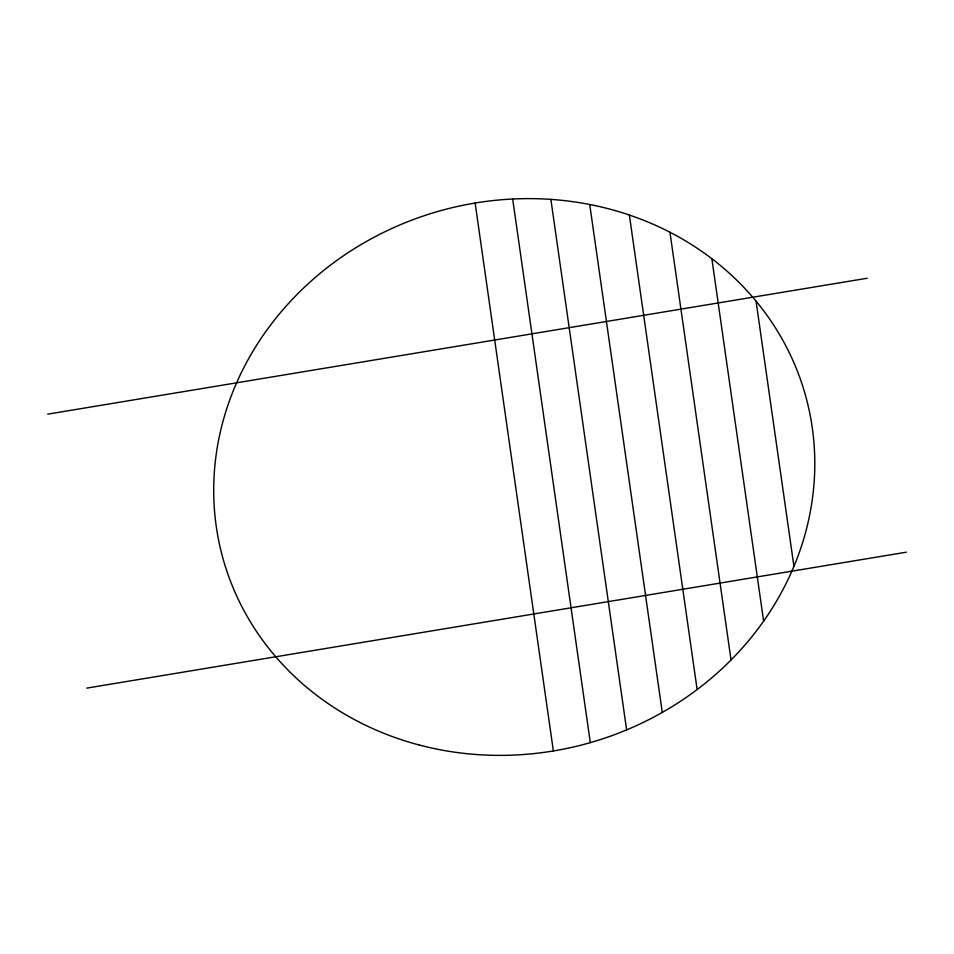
<?xml version="1.0" encoding="UTF-8"?>
<svg xmlns="http://www.w3.org/2000/svg" width="954" height="954" viewBox="0 0 954 954"><rect width="100%" height="100%" fill="white"/><g stroke="black" fill="none" stroke-linecap="round" stroke-linejoin="round"><path stroke-width="1.43" d="M47.7 414.155L867.174 278.246M86.826 688.108L906.3 552.199M756.057 301.13L793.931 566.39M711.863 258.725L763.617 621.137M669.958 232.251L731.038 659.965M629.366 215.032L697.124 689.539M589.727 204.502L662.267 712.435M550.863 199.386L626.623 729.905M512.68 199.016L590.311 742.629M475.128 203.047L553.368 750.953M419.235 745.014A302.454 276.302 -16 0 0 808.694 408.157A302.454 276.302 -16 0 0 314.82 277.829A302.454 276.302 -16 0 0 419.235 745.014"/></g></svg>
